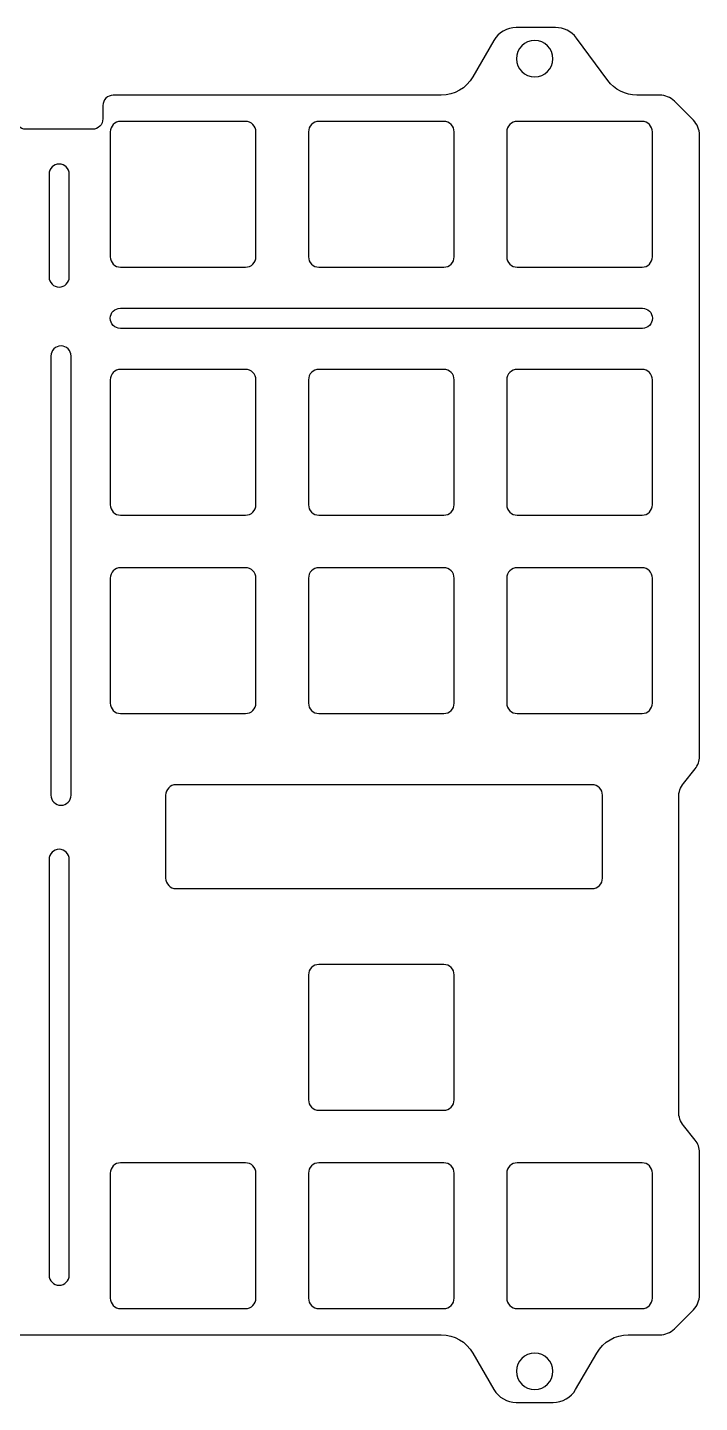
# Model space of a CAD drawing. Header units: inches. Extents: x -68 to 284, y 74 to 206.
# Drawn here: x 219.2 to 283.8, y 73.7 to 205.7 of the extents above; entities that cross this region are included whole.
import ezdxf

# ---------------------------------------------------------------- set-up
doc = ezdxf.new("R2010")
doc.units = ezdxf.units.IN
doc.header["$MEASUREMENT"] = 0

# ---------------------------------------------------------------- blocks, each defined once
blk = doc.blocks.new('block 4')
at = {"color": 5, "lineweight": 25, "true_color": 0x0000ff}
blk.add_open_spline([(139.42, 76.62), (140.31, 76.62), (141.14, 77.1), (141.58, 77.87), (141.58, 77.87), (141.9, 78.42), (141.9, 78.42), (142.53, 79.5), (143.69, 80.17), (144.94, 80.17), (144.94, 80.17), (178.97, 80.17), (178.97, 80.17), (180.22, 80.17), (181.37, 79.5), (182, 78.42), (182, 78.42), (184.02, 74.92), (184.02, 74.92), (184.47, 74.15), (185.29, 73.67), (186.18, 73.67), (186.18, 73.67), (189.72, 73.67), (189.72, 73.67), (190.61, 73.67), (191.44, 74.15), (191.88, 74.92), (191.88, 74.92), (193.91, 78.42), (193.91, 78.42), (194.53, 79.5), (195.69, 80.17), (196.94, 80.17), (196.94, 80.17), (258.97, 80.17), (258.97, 80.17), (260.22, 80.17), (261.37, 79.5), (262, 78.42), (262, 78.42), (264.02, 74.92), (264.02, 74.92), (264.47, 74.15), (265.29, 73.67), (266.18, 73.67), (266.18, 73.67), (269.72, 73.67), (269.72, 73.67), (270.61, 73.67), (271.44, 74.15), (271.88, 74.92), (271.88, 74.92), (273.91, 78.42), (273.91, 78.42), (274.53, 79.5), (275.69, 80.17), (276.94, 80.17), (276.94, 80.17), (279.95, 80.17), (279.95, 80.17), (280.48, 80.17), (280.99, 80.38), (281.37, 80.75), (281.37, 80.75), (283.2, 82.58), (283.2, 82.58), (283.57, 82.96), (283.78, 83.47), (283.78, 84), (283.78, 84), (283.78, 97.68), (283.78, 97.68), (283.78, 98.11), (283.64, 98.53), (283.37, 98.87), (283.37, 98.87), (282.24, 100.27), (282.24, 100.27), (281.94, 100.65), (281.78, 101.11), (281.78, 101.59), (281.78, 101.59), (281.78, 131.81), (281.78, 131.81), (281.78, 132.29), (281.94, 132.75), (282.24, 133.13), (282.24, 133.13), (283.36, 134.53), (283.36, 134.53), (283.63, 134.87), (283.78, 135.29), (283.78, 135.72), (283.78, 135.72), (283.78, 195.4), (283.78, 195.4), (283.78, 195.93), (283.57, 196.44), (283.19, 196.82), (283.19, 196.82), (281.37, 198.65), (281.37, 198.65), (280.99, 199.02), (280.48, 199.23), (279.95, 199.23), (279.95, 199.23), (277.77, 199.23), (277.77, 199.23), (276.66, 199.23), (275.62, 199.76), (274.96, 200.65), (274.96, 200.65), (271.95, 204.72), (271.95, 204.72), (271.47, 205.36), (270.73, 205.73), (269.94, 205.73), (269.94, 205.73), (266.18, 205.73), (266.18, 205.73), (265.29, 205.73), (264.46, 205.25), (264.02, 204.48), (264.02, 204.48), (262, 200.98), (262, 200.98), (261.37, 199.9), (260.21, 199.23), (258.96, 199.23), (258.96, 199.23), (227.45, 199.23), (227.45, 199.23), (226.9, 199.23), (226.45, 198.78), (226.45, 198.23), (226.45, 198.23), (226.45, 196.96), (226.45, 196.96), (226.45, 196.4), (226, 195.96), (225.45, 195.96), (225.45, 195.96), (219.06, 195.96), (219.06, 195.96), (218.51, 195.96), (218.06, 196.4), (218.06, 196.96), (218.06, 196.96), (218.06, 198.23), (218.06, 198.23), (218.06, 198.78), (217.61, 199.23), (217.06, 199.23), (217.06, 199.23), (196.93, 199.23), (196.93, 199.23), (195.68, 199.23), (194.53, 199.9), (193.9, 200.98), (193.9, 200.98), (191.88, 204.48), (191.88, 204.48), (191.44, 205.25), (190.61, 205.73), (189.72, 205.73), (189.72, 205.73), (186.18, 205.73), (186.18, 205.73), (185.29, 205.73), (184.46, 205.25), (184.02, 204.48), (184.02, 204.48), (182, 200.98), (182, 200.98), (181.37, 199.9), (180.21, 199.23), (178.96, 199.23), (178.96, 199.23), (116.93, 199.23), (116.93, 199.23), (115.68, 199.23), (114.53, 199.9), (113.9, 200.98), (113.9, 200.98), (111.88, 204.48), (111.88, 204.48), (111.44, 205.25), (110.61, 205.73), (109.72, 205.73), (109.72, 205.73), (106.18, 205.73), (106.18, 205.73), (105.29, 205.73), (104.46, 205.25), (104.02, 204.48), (104.02, 204.48), (102, 200.98), (102, 200.98), (101.37, 199.9), (100.21, 199.23), (98.96, 199.23), (98.96, 199.23), (36.93, 199.23), (36.93, 199.23), (35.68, 199.23), (34.53, 199.9), (33.9, 200.98), (33.9, 200.98), (31.88, 204.48), (31.88, 204.48), (31.44, 205.25), (30.61, 205.73), (29.72, 205.73), (29.72, 205.73), (26.18, 205.73), (26.18, 205.73), (25.29, 205.73), (24.46, 205.25), (24.02, 204.48), (24.02, 204.48), (22, 200.98), (22, 200.98), (21.37, 199.9), (20.21, 199.23), (18.96, 199.23), (18.96, 199.23), (-43.07, 199.23), (-43.07, 199.23), (-44.32, 199.23), (-45.47, 199.9), (-46.1, 200.98), (-46.1, 200.98), (-48.12, 204.48), (-48.12, 204.48), (-48.56, 205.25), (-49.39, 205.73), (-50.28, 205.73), (-50.28, 205.73), (-53.82, 205.73), (-53.82, 205.73), (-54.71, 205.73), (-55.54, 205.25), (-55.98, 204.48), (-55.98, 204.48), (-58, 200.98), (-58, 200.98), (-58.63, 199.9), (-59.79, 199.23), (-61.04, 199.23), (-61.04, 199.23), (-64.05, 199.23), (-64.05, 199.23), (-64.58, 199.23), (-65.09, 199.02), (-65.47, 198.65), (-65.47, 198.65), (-67.3, 196.82), (-67.3, 196.82), (-67.67, 196.44), (-67.88, 195.93), (-67.88, 195.4), (-67.88, 195.4), (-67.88, 151.72), (-67.88, 151.72), (-67.88, 151.29), (-67.74, 150.87), (-67.47, 150.53), (-67.47, 150.53), (-66.34, 149.13), (-66.34, 149.13), (-66.04, 148.75), (-65.88, 148.29), (-65.88, 147.82), (-65.88, 147.82), (-65.88, 107.59), (-65.88, 107.59), (-65.88, 107.11), (-66.04, 106.65), (-66.34, 106.27), (-66.34, 106.27), (-67.47, 104.87), (-67.47, 104.87), (-67.74, 104.53), (-67.88, 104.11), (-67.88, 103.68), (-67.88, 103.68), (-67.88, 84), (-67.88, 84), (-67.88, 83.47), (-67.67, 82.96), (-67.3, 82.58), (-67.3, 82.58), (-65.47, 80.76), (-65.47, 80.76), (-65.09, 80.38), (-64.58, 80.17), (-64.05, 80.17), (-64.05, 80.17), (-61.04, 80.17), (-61.04, 80.17), (-59.79, 80.17), (-58.63, 79.5), (-58.01, 78.42), (-58.01, 78.42), (-55.98, 74.92), (-55.98, 74.92), (-55.54, 74.15), (-54.71, 73.67), (-53.82, 73.67), (-53.82, 73.67), (-50.28, 73.67), (-50.28, 73.67), (-49.39, 73.67), (-48.56, 74.15), (-48.12, 74.92), (-48.12, 74.92), (-46.1, 78.42), (-46.1, 78.42), (-45.47, 79.5), (-44.32, 80.17), (-43.07, 80.17), (-43.07, 80.17), (6.96, 80.17), (6.96, 80.17), (8.21, 80.17), (9.37, 79.5), (9.99, 78.42), (9.99, 78.42), (12.02, 74.92), (12.02, 74.92), (12.46, 74.15), (13.29, 73.67), (14.18, 73.67), (14.18, 73.67), (29.72, 73.67), (29.72, 73.67), (30.61, 73.67), (31.44, 74.15), (31.88, 74.92), (31.88, 74.92), (33.9, 78.42), (33.9, 78.42), (34.53, 79.5), (35.68, 80.17), (36.93, 80.17), (36.93, 80.17), (98.96, 80.17), (98.96, 80.17), (100.21, 80.17), (101.37, 79.5), (101.99, 78.42), (101.99, 78.42), (103.03, 76.62), (103.03, 76.62)], degree=3, knots=[0, 0, 0, 0, 1, 1, 1, 2, 2, 2, 3, 3, 3, 4, 4, 4, 5, 5, 5, 6, 6, 6, 7, 7, 7, 8, 8, 8, 9, 9, 9, 10, 10, 10, 11, 11, 11, 12, 12, 12, 13, 13, 13, 14, 14, 14, 15, 15, 15, 16, 16, 16, 17, 17, 17, 18, 18, 18, 19, 19, 19, 20, 20, 20, 21, 21, 21, 22, 22, 22, 23, 23, 23, 24, 24, 24, 25, 25, 25, 26, 26, 26, 27, 27, 27, 28, 28, 28, 29, 29, 29, 30, 30, 30, 31, 31, 31, 32, 32, 32, 33, 33, 33, 34, 34, 34, 35, 35, 35, 36, 36, 36, 37, 37, 37, 38, 38, 38, 39, 39, 39, 40, 40, 40, 41, 41, 41, 42, 42, 42, 43, 43, 43, 44, 44, 44, 45, 45, 45, 46, 46, 46, 47, 47, 47, 48, 48, 48, 49, 49, 49, 50, 50, 50, 51, 51, 51, 52, 52, 52, 53, 53, 53, 54, 54, 54, 55, 55, 55, 56, 56, 56, 57, 57, 57, 58, 58, 58, 59, 59, 59, 60, 60, 60, 61, 61, 61, 62, 62, 62, 63, 63, 63, 64, 64, 64, 65, 65, 65, 66, 66, 66, 67, 67, 67, 68, 68, 68, 69, 69, 69, 70, 70, 70, 71, 71, 71, 72, 72, 72, 73, 73, 73, 74, 74, 74, 75, 75, 75, 76, 76, 76, 77, 77, 77, 78, 78, 78, 79, 79, 79, 80, 80, 80, 81, 81, 81, 82, 82, 82, 83, 83, 83, 84, 84, 84, 85, 85, 85, 86, 86, 86, 87, 87, 87, 88, 88, 88, 89, 89, 89, 90, 90, 90, 91, 91, 91, 92, 92, 92, 93, 93, 93, 94, 94, 94, 95, 95, 95, 96, 96, 96, 97, 97, 97, 98, 98, 98, 99, 99, 99, 100, 100, 100, 101, 101, 101, 102, 102, 102, 103, 103, 103, 104, 104, 104, 105, 105, 105, 106, 106, 106, 107, 107, 107, 108, 108, 108, 109, 109, 109, 110, 110, 110, 111, 111, 111, 112, 112, 112, 113, 113, 113, 114, 114, 114, 115, 115, 115, 116, 116, 116, 117, 117, 117, 118, 118, 118, 118], dxfattribs=at)
blk = doc.blocks.new('block 14')
at = {"color": 5, "lineweight": 25, "true_color": 0x0000ff}
blk.add_open_spline([(227.16, 171.89), (227.16, 172.45), (227.61, 172.89), (228.16, 172.89), (228.16, 172.89), (240.16, 172.89), (240.16, 172.89), (240.71, 172.89), (241.16, 172.45), (241.16, 171.89), (241.16, 171.89), (241.16, 159.89), (241.16, 159.89), (241.16, 159.34), (240.71, 158.89), (240.16, 158.89), (240.16, 158.89), (228.16, 158.89), (228.16, 158.89), (227.61, 158.89), (227.16, 159.34), (227.16, 159.89), (227.16, 159.89), (227.16, 171.89), (227.16, 171.89)], degree=3, knots=[0, 0, 0, 0, 1, 1, 1, 2, 2, 2, 3, 3, 3, 4, 4, 4, 5, 5, 5, 6, 6, 6, 7, 7, 7, 8, 8, 8, 8], dxfattribs=at)
blk = doc.blocks.new('block 15')
at = {"color": 5, "lineweight": 25, "true_color": 0x0000ff}
blk.add_open_spline([(227.16, 152.84), (227.16, 153.4), (227.61, 153.84), (228.16, 153.84), (228.16, 153.84), (240.16, 153.84), (240.16, 153.84), (240.71, 153.84), (241.16, 153.4), (241.16, 152.84), (241.16, 152.84), (241.16, 140.84), (241.16, 140.84), (241.16, 140.29), (240.71, 139.84), (240.16, 139.84), (240.16, 139.84), (228.16, 139.84), (228.16, 139.84), (227.61, 139.84), (227.16, 140.29), (227.16, 140.84), (227.16, 140.84), (227.16, 152.84), (227.16, 152.84)], degree=3, knots=[0, 0, 0, 0, 1, 1, 1, 2, 2, 2, 3, 3, 3, 4, 4, 4, 5, 5, 5, 6, 6, 6, 7, 7, 7, 8, 8, 8, 8], dxfattribs=at)
blk = doc.blocks.new('block 16')
at = {"color": 5, "lineweight": 25, "true_color": 0x0000ff}
blk.add_open_spline([(227.16, 195.71), (227.16, 196.26), (227.61, 196.71), (228.16, 196.71), (228.16, 196.71), (240.16, 196.71), (240.16, 196.71), (240.71, 196.71), (241.16, 196.26), (241.16, 195.71), (241.16, 195.71), (241.16, 183.71), (241.16, 183.71), (241.16, 183.15), (240.71, 182.71), (240.16, 182.71), (240.16, 182.71), (228.16, 182.71), (228.16, 182.71), (227.61, 182.71), (227.16, 183.15), (227.16, 183.71), (227.16, 183.71), (227.16, 195.71), (227.16, 195.71)], degree=3, knots=[0, 0, 0, 0, 1, 1, 1, 2, 2, 2, 3, 3, 3, 4, 4, 4, 5, 5, 5, 6, 6, 6, 7, 7, 7, 8, 8, 8, 8], dxfattribs=at)
blk = doc.blocks.new('block 17')
at = {"color": 5, "lineweight": 25, "true_color": 0x0000ff}
blk.add_open_spline([(227.16, 95.69), (227.16, 96.25), (227.61, 96.69), (228.16, 96.69), (228.16, 96.69), (240.16, 96.69), (240.16, 96.69), (240.71, 96.69), (241.16, 96.25), (241.16, 95.69), (241.16, 95.69), (241.16, 83.69), (241.16, 83.69), (241.16, 83.14), (240.71, 82.69), (240.16, 82.69), (240.16, 82.69), (228.16, 82.69), (228.16, 82.69), (227.61, 82.69), (227.16, 83.14), (227.16, 83.69), (227.16, 83.69), (227.16, 95.69), (227.16, 95.69)], degree=3, knots=[0, 0, 0, 0, 1, 1, 1, 2, 2, 2, 3, 3, 3, 4, 4, 4, 5, 5, 5, 6, 6, 6, 7, 7, 7, 8, 8, 8, 8], dxfattribs=at)
blk = doc.blocks.new('block 18')
at = {"color": 5, "lineweight": 25, "true_color": 0x0000ff}
blk.add_open_spline([(246.21, 171.89), (246.21, 172.45), (246.66, 172.89), (247.21, 172.89), (247.21, 172.89), (259.21, 172.89), (259.21, 172.89), (259.76, 172.89), (260.21, 172.45), (260.21, 171.89), (260.21, 171.89), (260.21, 159.89), (260.21, 159.89), (260.21, 159.34), (259.76, 158.89), (259.21, 158.89), (259.21, 158.89), (247.21, 158.89), (247.21, 158.89), (246.66, 158.89), (246.21, 159.34), (246.21, 159.89), (246.21, 159.89), (246.21, 171.89), (246.21, 171.89)], degree=3, knots=[0, 0, 0, 0, 1, 1, 1, 2, 2, 2, 3, 3, 3, 4, 4, 4, 5, 5, 5, 6, 6, 6, 7, 7, 7, 8, 8, 8, 8], dxfattribs=at)
blk = doc.blocks.new('block 19')
at = {"color": 5, "lineweight": 25, "true_color": 0x0000ff}
blk.add_open_spline([(265.26, 171.89), (265.26, 172.45), (265.71, 172.89), (266.26, 172.89), (266.26, 172.89), (278.26, 172.89), (278.26, 172.89), (278.81, 172.89), (279.26, 172.45), (279.26, 171.89), (279.26, 171.89), (279.26, 159.89), (279.26, 159.89), (279.26, 159.34), (278.81, 158.89), (278.26, 158.89), (278.26, 158.89), (266.26, 158.89), (266.26, 158.89), (265.71, 158.89), (265.26, 159.34), (265.26, 159.89), (265.26, 159.89), (265.26, 171.89), (265.26, 171.89)], degree=3, knots=[0, 0, 0, 0, 1, 1, 1, 2, 2, 2, 3, 3, 3, 4, 4, 4, 5, 5, 5, 6, 6, 6, 7, 7, 7, 8, 8, 8, 8], dxfattribs=at)
blk = doc.blocks.new('block 20')
at = {"color": 5, "lineweight": 25, "true_color": 0x0000ff}
blk.add_open_spline([(246.21, 152.84), (246.21, 153.4), (246.66, 153.84), (247.21, 153.84), (247.21, 153.84), (259.21, 153.84), (259.21, 153.84), (259.76, 153.84), (260.21, 153.4), (260.21, 152.84), (260.21, 152.84), (260.21, 140.84), (260.21, 140.84), (260.21, 140.29), (259.76, 139.84), (259.21, 139.84), (259.21, 139.84), (247.21, 139.84), (247.21, 139.84), (246.66, 139.84), (246.21, 140.29), (246.21, 140.84), (246.21, 140.84), (246.21, 152.84), (246.21, 152.84)], degree=3, knots=[0, 0, 0, 0, 1, 1, 1, 2, 2, 2, 3, 3, 3, 4, 4, 4, 5, 5, 5, 6, 6, 6, 7, 7, 7, 8, 8, 8, 8], dxfattribs=at)
blk = doc.blocks.new('block 21')
at = {"color": 5, "lineweight": 25, "true_color": 0x0000ff}
blk.add_open_spline([(265.26, 152.84), (265.26, 153.4), (265.71, 153.84), (266.26, 153.84), (266.26, 153.84), (278.26, 153.84), (278.26, 153.84), (278.81, 153.84), (279.26, 153.4), (279.26, 152.84), (279.26, 152.84), (279.26, 140.84), (279.26, 140.84), (279.26, 140.29), (278.81, 139.84), (278.26, 139.84), (278.26, 139.84), (266.26, 139.84), (266.26, 139.84), (265.71, 139.84), (265.26, 140.29), (265.26, 140.84), (265.26, 140.84), (265.26, 152.84), (265.26, 152.84)], degree=3, knots=[0, 0, 0, 0, 1, 1, 1, 2, 2, 2, 3, 3, 3, 4, 4, 4, 5, 5, 5, 6, 6, 6, 7, 7, 7, 8, 8, 8, 8], dxfattribs=at)
blk = doc.blocks.new('block 36')
at = {"color": 5, "lineweight": 25, "true_color": 0x0000ff}
blk.add_open_spline([(246.21, 195.71), (246.21, 196.26), (246.66, 196.71), (247.21, 196.71), (247.21, 196.71), (259.21, 196.71), (259.21, 196.71), (259.76, 196.71), (260.21, 196.26), (260.21, 195.71), (260.21, 195.71), (260.21, 183.71), (260.21, 183.71), (260.21, 183.15), (259.76, 182.71), (259.21, 182.71), (259.21, 182.71), (247.21, 182.71), (247.21, 182.71), (246.66, 182.71), (246.21, 183.15), (246.21, 183.71), (246.21, 183.71), (246.21, 195.71), (246.21, 195.71)], degree=3, knots=[0, 0, 0, 0, 1, 1, 1, 2, 2, 2, 3, 3, 3, 4, 4, 4, 5, 5, 5, 6, 6, 6, 7, 7, 7, 8, 8, 8, 8], dxfattribs=at)
blk = doc.blocks.new('block 37')
at = {"color": 5, "lineweight": 25, "true_color": 0x0000ff}
blk.add_open_spline([(265.26, 195.71), (265.26, 196.26), (265.71, 196.71), (266.26, 196.71), (266.26, 196.71), (278.26, 196.71), (278.26, 196.71), (278.81, 196.71), (279.26, 196.26), (279.26, 195.71), (279.26, 195.71), (279.26, 183.71), (279.26, 183.71), (279.26, 183.15), (278.81, 182.71), (278.26, 182.71), (278.26, 182.71), (266.26, 182.71), (266.26, 182.71), (265.71, 182.71), (265.26, 183.15), (265.26, 183.71), (265.26, 183.71), (265.26, 195.71), (265.26, 195.71)], degree=3, knots=[0, 0, 0, 0, 1, 1, 1, 2, 2, 2, 3, 3, 3, 4, 4, 4, 5, 5, 5, 6, 6, 6, 7, 7, 7, 8, 8, 8, 8], dxfattribs=at)
blk = doc.blocks.new('block 40')
at = {"color": 5, "lineweight": 25, "true_color": 0x0000ff}
blk.add_open_spline([(246.21, 114.74), (246.21, 115.3), (246.66, 115.74), (247.21, 115.74), (247.21, 115.74), (259.21, 115.74), (259.21, 115.74), (259.76, 115.74), (260.21, 115.3), (260.21, 114.74), (260.21, 114.74), (260.21, 102.74), (260.21, 102.74), (260.21, 102.19), (259.76, 101.74), (259.21, 101.74), (259.21, 101.74), (247.21, 101.74), (247.21, 101.74), (246.66, 101.74), (246.21, 102.19), (246.21, 102.74), (246.21, 102.74), (246.21, 114.74), (246.21, 114.74)], degree=3, knots=[0, 0, 0, 0, 1, 1, 1, 2, 2, 2, 3, 3, 3, 4, 4, 4, 5, 5, 5, 6, 6, 6, 7, 7, 7, 8, 8, 8, 8], dxfattribs=at)
blk = doc.blocks.new('block 41')
at = {"color": 5, "lineweight": 25, "true_color": 0x0000ff}
blk.add_open_spline([(246.21, 95.69), (246.21, 96.25), (246.66, 96.69), (247.21, 96.69), (247.21, 96.69), (259.21, 96.69), (259.21, 96.69), (259.76, 96.69), (260.21, 96.25), (260.21, 95.69), (260.21, 95.69), (260.21, 83.69), (260.21, 83.69), (260.21, 83.14), (259.76, 82.69), (259.21, 82.69), (259.21, 82.69), (247.21, 82.69), (247.21, 82.69), (246.66, 82.69), (246.21, 83.14), (246.21, 83.69), (246.21, 83.69), (246.21, 95.69), (246.21, 95.69)], degree=3, knots=[0, 0, 0, 0, 1, 1, 1, 2, 2, 2, 3, 3, 3, 4, 4, 4, 5, 5, 5, 6, 6, 6, 7, 7, 7, 8, 8, 8, 8], dxfattribs=at)
blk = doc.blocks.new('block 42')
at = {"color": 5, "lineweight": 25, "true_color": 0x0000ff}
blk.add_open_spline([(265.26, 95.69), (265.26, 96.25), (265.71, 96.69), (266.26, 96.69), (266.26, 96.69), (278.26, 96.69), (278.26, 96.69), (278.81, 96.69), (279.26, 96.25), (279.26, 95.69), (279.26, 95.69), (279.26, 83.69), (279.26, 83.69), (279.26, 83.14), (278.81, 82.69), (278.26, 82.69), (278.26, 82.69), (266.26, 82.69), (266.26, 82.69), (265.71, 82.69), (265.26, 83.14), (265.26, 83.69), (265.26, 83.69), (265.26, 95.69), (265.26, 95.69)], degree=3, knots=[0, 0, 0, 0, 1, 1, 1, 2, 2, 2, 3, 3, 3, 4, 4, 4, 5, 5, 5, 6, 6, 6, 7, 7, 7, 8, 8, 8, 8], dxfattribs=at)
blk = doc.blocks.new('block 117')
at = {"color": 5, "lineweight": 25, "true_color": 0x0000ff}
blk.add_open_spline([(266.2, 202.73), (266.2, 203.7), (266.98, 204.48), (267.95, 204.48), (268.92, 204.48), (269.7, 203.7), (269.7, 202.73), (269.7, 201.76), (268.92, 200.98), (267.95, 200.98), (266.98, 200.98), (266.2, 201.76), (266.2, 202.73), (266.2, 202.73), (266.2, 202.73), (266.2, 202.73)], degree=3, knots=[0, 0, 0, 0, 1, 1, 1, 2, 2, 2, 3, 3, 3, 4, 4, 4, 5, 5, 5, 5], dxfattribs=at)
blk = doc.blocks.new('block 118')
at = {"color": 5, "lineweight": 25, "true_color": 0x0000ff}
blk.add_open_spline([(266.2, 76.67), (266.2, 77.64), (266.98, 78.42), (267.95, 78.42), (268.92, 78.42), (269.7, 77.64), (269.7, 76.67), (269.7, 75.7), (268.92, 74.92), (267.95, 74.92), (266.98, 74.92), (266.2, 75.7), (266.2, 76.67), (266.2, 76.67), (266.2, 76.67), (266.2, 76.67)], degree=3, knots=[0, 0, 0, 0, 1, 1, 1, 2, 2, 2, 3, 3, 3, 4, 4, 4, 5, 5, 5, 5], dxfattribs=at)

msp = doc.modelspace()

# ---------------------------------------------------------------- linework, layer by layer
at = {"color": 5, "lineweight": 25, "true_color": 0x0000ff}
for points in [[(222.25, 192.62), (222.25, 192.62), (222.25, 192.62), (222.25, 192.62), (222.79, 192.62), (223.22, 192.18), (223.22, 191.65), (223.22, 191.65), (223.22, 181.77), (223.22, 181.77), (223.22, 181.23), (222.79, 180.8), (222.25, 180.8), (222.25, 180.8), (222.25, 180.8), (222.25, 180.8), (221.72, 180.8), (221.28, 181.23), (221.28, 181.77), (221.28, 181.77), (221.28, 191.65), (221.28, 191.65), (221.28, 192.18), (221.72, 192.62), (222.25, 192.62)], [(228.13, 176.83), (228.13, 176.83), (278.29, 176.83), (278.29, 176.83), (278.82, 176.83), (279.26, 177.26), (279.26, 177.8), (279.26, 177.8), (279.26, 177.8), (279.26, 177.8), (279.26, 178.34), (278.82, 178.77), (278.29, 178.77), (278.29, 178.77), (228.13, 178.77), (228.13, 178.77), (227.59, 178.77), (227.16, 178.34), (227.16, 177.8), (227.16, 177.8), (227.16, 177.8), (227.16, 177.8), (227.16, 177.26), (227.59, 176.83), (228.13, 176.83)], [(222.43, 175.15), (222.43, 175.15), (222.43, 175.15), (222.43, 175.15), (222.96, 175.15), (223.4, 174.72), (223.4, 174.18), (223.4, 174.18), (223.4, 132), (223.4, 132), (223.4, 131.47), (222.96, 131.03), (222.43, 131.03), (222.43, 131.03), (222.43, 131.03), (222.43, 131.03), (221.89, 131.03), (221.46, 131.47), (221.46, 132), (221.46, 132), (221.46, 174.18), (221.46, 174.18), (221.46, 174.72), (221.89, 175.15), (222.43, 175.15)], [(273.46, 123.03), (273.46, 123.03), (233.48, 123.03), (233.48, 123.03), (232.93, 123.03), (232.48, 123.48), (232.48, 124.03), (232.48, 124.03), (232.48, 132), (232.48, 132), (232.48, 132.55), (232.93, 133), (233.48, 133), (233.48, 133), (273.46, 133), (273.46, 133), (274.01, 133), (274.46, 132.55), (274.46, 132), (274.46, 132), (274.46, 124.03), (274.46, 124.03), (274.46, 123.48), (274.01, 123.03), (273.46, 123.03)], [(222.25, 126.8), (222.25, 126.8), (222.25, 126.8), (222.25, 126.8), (222.79, 126.8), (223.22, 126.36), (223.22, 125.83), (223.22, 125.83), (223.22, 85.9), (223.22, 85.9), (223.22, 85.37), (222.79, 84.93), (222.25, 84.93), (222.25, 84.93), (222.25, 84.93), (222.25, 84.93), (221.72, 84.93), (221.28, 85.37), (221.28, 85.9), (221.28, 85.9), (221.28, 125.83), (221.28, 125.83), (221.28, 126.36), (221.72, 126.8), (222.25, 126.8)]]:
    msp.add_open_spline(points, degree=3, knots=[0, 0, 0, 0, 1, 1, 1, 2, 2, 2, 3, 3, 3, 4, 4, 4, 5, 5, 5, 6, 6, 6, 7, 7, 7, 8, 8, 8, 8], dxfattribs=at)

# ---------------------------------------------------------------- block references
for name in ['block 4', 'block 117', 'block 16', 'block 36', 'block 37', 'block 14', 'block 18', 'block 19', 'block 15', 'block 20', 'block 21', 'block 40', 'block 17', 'block 41', 'block 42', 'block 118']:
    msp.add_blockref(name, (0, 0))

doc.saveas('drawing.dxf')
